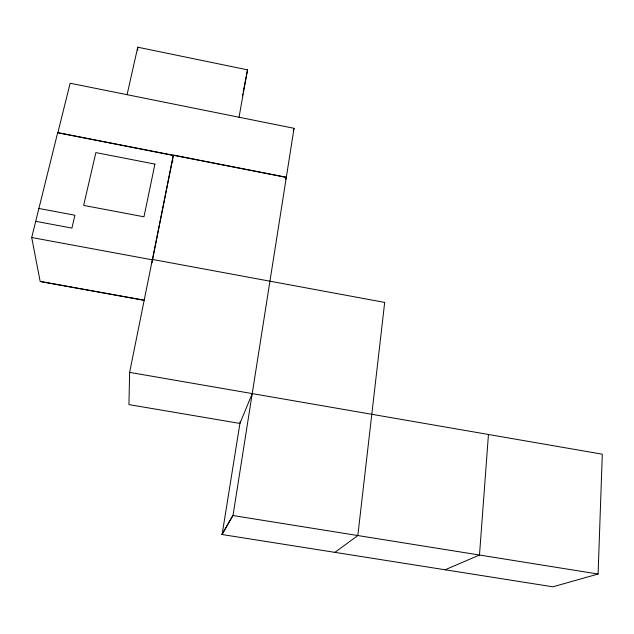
<?xml version="1.0" encoding="UTF-8"?>
<svg xmlns="http://www.w3.org/2000/svg" width="634" height="634" viewBox="0 0 634 634"><rect width="100%" height="100%" fill="white"/><g stroke="black" fill="none" stroke-linecap="round" stroke-linejoin="round"><path stroke-width="0.95" d="M285.72 179.279L286.33 177.243L173.47 155.108L129.629 372.372L128.94 404.603L239.914 423.441L252.229 393.595M137.681 50.157L137.744 47.193L247.529 69.851L239.026 117.227M240.231 421.499L222.114 534.533L552.856 586.807L598.1 574.032L602.3 454.19L129.629 372.372M151.946 262.761L173.209 155.433L57.654 132.775L31.7 237.52L40.18 281.544L144.56 300.405M488.449 434.488L479.486 555.035L445.139 569.784M172.583 162.209L172.757 160.275M222.114 534.533L233.003 515.545L294.041 128.306L70.136 83.228L57.9 132.617L286.306 177.409M242.442 95.805L242.814 93.887M243.194 91.962L247.529 69.851M127.085 94.696L137.744 47.193M293.217 131.103L294.041 128.306M221.9 534.494L232.765 515.505M334.918 552.357L357.83 535.54L384.687 302.418L152.422 259.441M233.003 515.545L598.1 574.032M40.402 281.433L143.577 300.08M31.7 237.52L152.144 259.797M35.71 221.321L71.927 228.089L74.923 215.243L38.896 208.467M154.934 164.103L143.966 216.812L83.648 205.4L95.869 152.596L154.934 164.103"/></g></svg>
